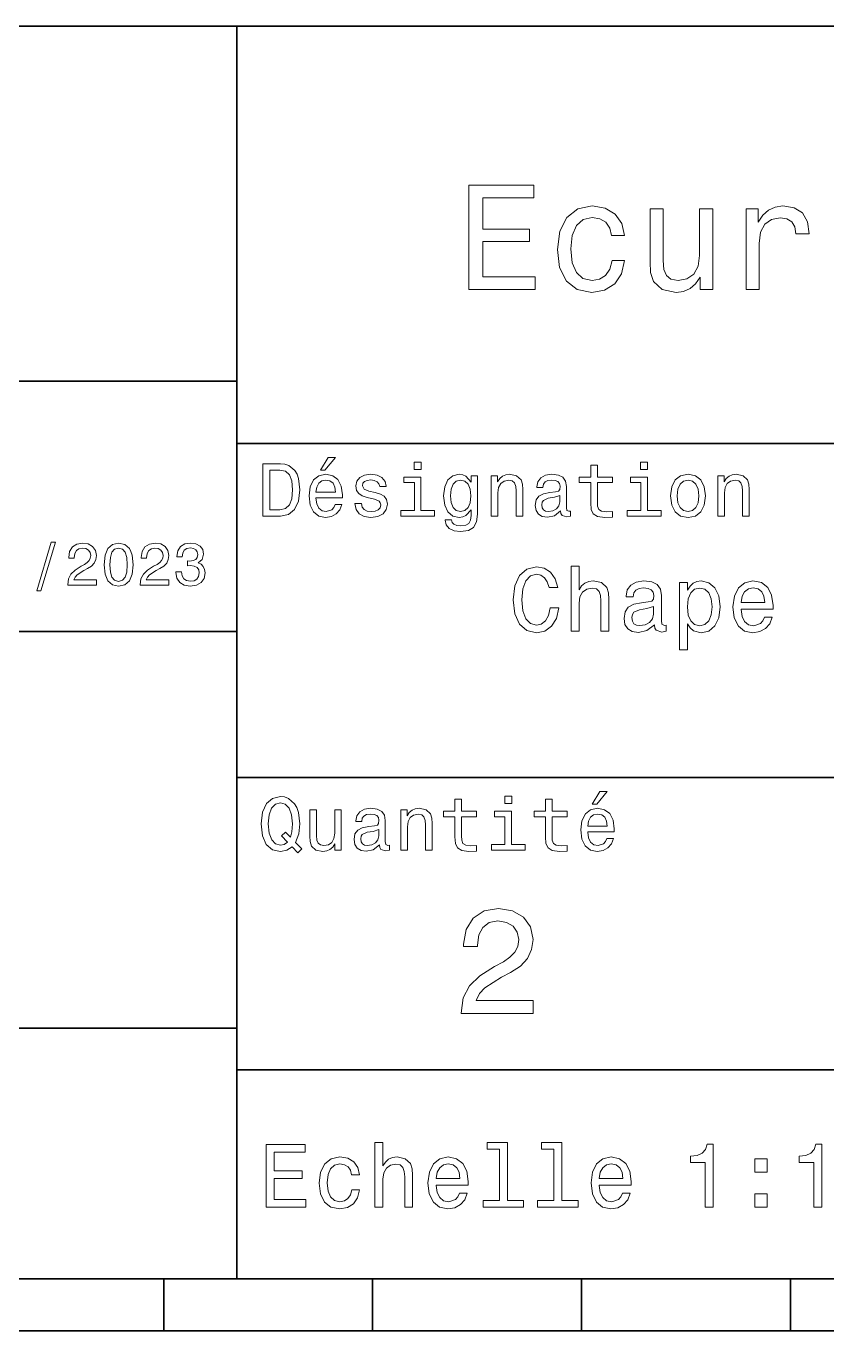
# Model space of a CAD drawing. Extents: x 0 to 297, y 0 to 210.
# Drawn here: x 151.9 to 190.3, y 7.5 to 70 of the extents above; entities that cross this region are included whole.
import ezdxf

# ---------------------------------------------------------------- set-up
doc = ezdxf.new("R2010")
doc.units = 0

msp = doc.modelspace()

# ---------------------------------------------------------------- linework, layer by layer
at = {"color": 7, "lineweight": 35}
for p, q in [((97, 70), (287, 70)), ((162, 10), (162, 70)), ((97, 53), (162, 53)), ((162, 50), (287, 50)), ((97, 41), (162, 41)), ((162, 34), (287, 34)), ((97, 22), (162, 22)), ((162, 20), (287, 20)), ((10, 10), (287, 10)), ((97, 10), (287, 10)), ((98.5, 7.5), (198.5, 7.5))]:
    msp.add_line(p, q, dxfattribs=at)
at = {"color": 7, "lineweight": 35, "ltscale": 0.0625}
for p, q in [((158.5, 10), (158.5, 7.5)), ((168.5, 10), (168.5, 7.5)), ((178.5, 10), (178.5, 7.5)), ((188.5, 10), (188.5, 7.5))]:
    msp.add_line(p, q, dxfattribs=at)
at = {"color": 7, "lineweight": 13}
for points in [[(173.109512, 57.381123), (176.279541, 57.381123), (176.279541, 57.986309), (173.772339, 57.986309), (173.772339, 59.679394), (176.005768, 59.679394), (176.005768, 60.277374), (173.772339, 60.277374), (173.772339, 61.775936), (176.221893, 61.775936), (176.221893, 62.381123), (173.109512, 62.381123)], [(179.932281, 59.967579), (180.559082, 59.967579), (180.429398, 60.543945), (180.119598, 60.997837), (179.636887, 61.278816), (179.010086, 61.386887), (178.318436, 61.242794), (177.792511, 60.839336), (177.46109, 60.183716), (177.345825, 59.304752), (177.453888, 58.432995), (177.778091, 57.78458), (178.289627, 57.381123), (178.988464, 57.244236), (179.608063, 57.352303), (180.090775, 57.6549), (180.42218, 58.130402), (180.566284, 58.764408), (179.96109, 58.764408), (179.853027, 58.36095), (179.651291, 58.058357), (179.363113, 57.871037), (179.010086, 57.8134), (178.570602, 57.907059), (178.253601, 58.195244), (178.059082, 58.663544), (177.994232, 59.326366), (178.059082, 59.974781), (178.260803, 60.443081), (178.585007, 60.731266), (179.010086, 60.83213), (179.38472, 60.767288), (179.66571, 60.601585), (179.853027, 60.327808)], [(184.788177, 61.25), (184.154175, 61.25), (184.154175, 59.016571), (184.082123, 58.497837), (183.873199, 58.123196), (183.548996, 57.892651), (183.123917, 57.820602), (182.785294, 57.878242), (182.569168, 58.051151), (182.446686, 58.346542), (182.417862, 58.764408), (182.417862, 61.25), (181.783859, 61.25), (181.783859, 58.706772), (181.805481, 58.195244), (181.942368, 57.770172), (182.360229, 57.381123), (183.030258, 57.244236), (183.390488, 57.294666), (183.700287, 57.424351), (183.966858, 57.647694), (184.182999, 57.971901), (184.182999, 57.381123), (184.788177, 57.381123)], [(186.380402, 57.381123), (187.014404, 57.381123), (187.014404, 59.592937), (187.079254, 60.12608), (187.273773, 60.507923), (187.590775, 60.738472), (188.015854, 60.817722), (188.332855, 60.767288), (188.570602, 60.623199), (188.714691, 60.378242), (188.765121, 60.046829), (189.406342, 60.046829), (189.319885, 60.630402), (189.082123, 61.048271), (188.685883, 61.30043), (188.145538, 61.386887), (187.778091, 61.32925), (187.46109, 61.185158), (187.180115, 60.940201), (186.956772, 60.608788), (186.956772, 61.25), (186.380402, 61.25)], [(164.080688, 49.030979), (163.248566, 49.030979), (163.248566, 46.530979), (164.080688, 46.530979), (164.473343, 46.610229), (164.765137, 46.851585), (164.945251, 47.244236), (165.010086, 47.780979), (164.952454, 48.328529), (164.880402, 48.544666), (164.779541, 48.717579), (164.487747, 48.951729), (164.296829, 49.009365)], [(166.004318, 48.728386), (166.216858, 48.728386), (166.717575, 49.340778), (166.364548, 49.340778)], [(170.824203, 49.117435), (170.489197, 49.117435), (170.489197, 48.757202), (170.824203, 48.757202)], [(178.943802, 48.130402), (178.943802, 47.161381), (178.965424, 46.84798), (179.066284, 46.631844), (179.268005, 46.505764), (179.610229, 46.462536), (179.984863, 46.480545), (179.984863, 46.754322), (179.71109, 46.732708), (179.46254, 46.761528), (179.329254, 46.851585), (179.271606, 47.00288), (179.260803, 47.215416), (179.260803, 48.130402), (179.984863, 48.130402), (179.984863, 48.400574), (179.260803, 48.400574), (179.260803, 48.966137), (178.943802, 48.966137), (178.943802, 48.400574), (178.396255, 48.400574), (178.396255, 48.130402)], [(181.667145, 49.117435), (181.332138, 49.117435), (181.332138, 48.757202), (181.667145, 48.757202)], [(164.055481, 48.731987), (164.329254, 48.677952), (164.516571, 48.512245), (164.628235, 48.216858), (164.664261, 47.780979), (164.624634, 47.359509), (164.51297, 47.064121), (164.322052, 46.887608), (164.055481, 46.829971), (163.583572, 46.829971), (163.583572, 48.731987)], [(165.784576, 47.406338), (167.052597, 47.406338), (167.056198, 47.554035), (166.998566, 47.9683), (166.840057, 48.278099), (166.587891, 48.465416), (166.252884, 48.533859), (165.925079, 48.461815), (165.672913, 48.260086), (165.510803, 47.932278), (165.453171, 47.5), (165.507202, 47.056915), (165.669312, 46.732708), (165.917862, 46.530979), (166.242081, 46.462536), (166.523056, 46.509365), (166.753601, 46.631844), (166.922913, 46.826366), (167.020172, 47.085735), (166.706772, 47.085735), (166.641937, 46.941643), (166.548264, 46.833572), (166.281708, 46.747116), (166.07637, 46.786743), (165.921463, 46.912823), (165.820602, 47.118156), (165.784576, 47.395531)], [(165.784576, 47.672909), (165.824203, 47.921471), (165.921463, 48.105186), (166.069168, 48.216858), (166.263687, 48.256485), (166.454605, 48.216858), (166.60231, 48.105186), (166.692368, 47.921471), (166.724777, 47.672909)], [(168.623199, 47.658501), (168.317001, 47.730545), (168.090057, 47.8134), (168.014404, 47.982708), (168.036026, 48.101585), (168.111664, 48.188038), (168.234146, 48.242073), (168.41066, 48.263687), (168.579971, 48.242073), (168.713257, 48.177231), (168.799713, 48.079971), (168.835739, 47.950287), (169.145538, 47.950287), (169.145538, 47.957493), (169.091492, 48.191643), (168.943802, 48.375359), (168.713257, 48.490635), (168.41066, 48.533859), (168.104462, 48.490635), (167.881119, 48.371758), (167.740631, 48.195244), (167.697403, 47.971901), (167.729828, 47.755764), (167.830688, 47.604465), (167.996399, 47.496399), (168.237747, 47.42075), (168.590775, 47.334293), (168.806915, 47.244236), (168.864548, 47.172188), (168.886169, 47.064121), (168.853745, 46.930836), (168.767288, 46.829971), (168.626801, 46.765129), (168.439484, 46.743515), (168.241348, 46.765129), (168.09726, 46.840778), (168, 46.963257), (167.960373, 47.132565), (167.654175, 47.132565), (167.704605, 46.844379), (167.85231, 46.635445), (168.086456, 46.509365), (168.41066, 46.462536), (168.749283, 46.509365), (168.997833, 46.635445), (169.149139, 46.837173), (169.203171, 47.100143), (169.163544, 47.327087), (169.05188, 47.481987), (168.868149, 47.582851)], [(170.8134, 46.79755), (170.8134, 48.400574), (169.999283, 48.400574), (169.999283, 48.130402), (170.496399, 48.130402), (170.496399, 46.79755), (169.847977, 46.79755), (169.847977, 46.530979), (171.469025, 46.530979), (171.469025, 46.79755)], [(173.518738, 46.617435), (173.518738, 48.465416), (173.216141, 48.465416), (173.216141, 48.152016), (172.967575, 48.4366), (172.816284, 48.508644), (172.646973, 48.533859), (172.340775, 48.461815), (172.103027, 48.260086), (171.94812, 47.935879), (171.894089, 47.5), (171.94812, 47.060516), (172.103027, 46.736309), (172.340775, 46.530979), (172.646973, 46.462536), (172.819885, 46.487751), (172.963974, 46.552593), (173.216141, 46.826366), (173.216141, 46.552593), (173.187317, 46.336456), (173.108063, 46.181557), (172.956772, 46.091499), (172.729828, 46.059078), (172.531708, 46.080692), (172.391205, 46.134727), (172.30835, 46.228386), (172.283142, 46.354465), (171.976944, 46.354465), (171.976944, 46.340057), (172.023773, 46.109509), (172.167862, 45.9366), (172.398407, 45.824928), (172.711823, 45.785301), (173.086456, 45.839336), (173.335022, 45.990635), (173.47551, 46.253601)], [(172.221909, 47.5), (172.254318, 47.820606), (172.351593, 48.058357), (172.502884, 48.198845), (172.704605, 48.249279), (172.917145, 48.198845), (173.075653, 48.058357), (173.172913, 47.820606), (173.208939, 47.5), (173.172913, 47.172188), (173.075653, 46.938038), (172.917145, 46.793949), (172.704605, 46.747116), (172.502884, 46.793949), (172.351593, 46.938038), (172.254318, 47.175793)], [(174.181549, 46.530979), (174.498566, 46.530979), (174.498566, 47.647694), (174.530975, 47.903458), (174.635452, 48.090778), (174.797546, 48.206051), (175.013687, 48.249279), (175.1866, 48.213257), (175.294662, 48.115993), (175.348709, 47.953888), (175.366714, 47.737751), (175.366714, 46.530979), (175.683716, 46.530979), (175.683716, 47.802593), (175.669312, 48.058357), (175.604462, 48.270893), (175.391937, 48.465416), (175.060516, 48.533859), (174.876801, 48.508644), (174.721909, 48.440201), (174.588623, 48.324928), (174.484146, 48.170029), (174.484146, 48.465416), (174.181549, 48.465416)], [(177.499283, 46.783142), (177.499283, 46.772335), (177.517288, 46.649857), (177.57132, 46.5634), (177.798264, 46.494957), (177.974777, 46.523773), (177.974777, 46.76873), (177.899139, 46.757923), (177.798264, 46.804756), (177.780258, 46.948845), (177.780258, 47.950287), (177.73703, 48.206051), (177.610947, 48.386166), (177.391205, 48.494236), (177.081406, 48.533859), (176.778824, 48.490635), (176.555481, 48.368156), (176.414978, 48.177231), (176.368149, 47.925072), (176.368149, 47.903458), (176.65274, 47.903458), (176.677948, 48.054756), (176.757202, 48.162823), (176.886887, 48.227665), (177.070602, 48.25288), (177.247116, 48.234871), (177.373199, 48.180836), (177.448853, 48.087173), (177.47406, 47.957493), (177.459656, 47.806194), (177.402023, 47.730545), (177.257919, 47.694523), (176.987747, 47.665707), (176.677948, 47.600864), (176.458206, 47.485592), (176.328537, 47.305473), (176.28891, 47.038906), (176.324921, 46.801151), (176.4366, 46.624638), (176.616714, 46.512966), (176.86528, 46.473343), (177.200287, 46.548992)], [(181.656342, 46.79755), (181.656342, 48.400574), (180.842224, 48.400574), (180.842224, 48.130402), (181.33934, 48.130402), (181.33934, 46.79755), (180.690918, 46.79755), (180.690918, 46.530979), (182.311966, 46.530979), (182.311966, 46.79755)], [(182.762253, 47.496399), (182.819885, 47.056915), (182.985596, 46.732708), (183.248566, 46.530979), (183.601593, 46.462536), (183.951004, 46.530979), (184.213974, 46.729107), (184.379684, 47.053314), (184.440918, 47.496399), (184.379684, 47.935879), (184.213974, 48.263687), (183.951004, 48.461815), (183.601593, 48.533859), (183.248566, 48.461815), (182.985596, 48.260086), (182.819885, 47.935879)], [(183.086456, 47.5), (183.118881, 47.824207), (183.219742, 48.058357), (183.381851, 48.20245), (183.601593, 48.25288), (183.817719, 48.20245), (183.979828, 48.061958), (184.080688, 47.824207), (184.116714, 47.5), (184.080688, 47.172188), (183.979828, 46.934437), (183.817719, 46.790344), (183.601593, 46.743515), (183.381851, 46.790344), (183.219742, 46.934437), (183.118881, 47.172188)], [(185.024506, 46.530979), (185.341492, 46.530979), (185.341492, 47.647694), (185.373917, 47.903458), (185.478394, 48.090778), (185.640488, 48.206051), (185.856628, 48.249279), (186.029541, 48.213257), (186.137604, 48.115993), (186.19165, 47.953888), (186.209656, 47.737751), (186.209656, 46.530979), (186.526657, 46.530979), (186.526657, 47.802593), (186.512253, 48.058357), (186.447403, 48.270893), (186.234879, 48.465416), (185.903458, 48.533859), (185.719742, 48.508644), (185.56485, 48.440201), (185.431564, 48.324928), (185.327087, 48.170029), (185.327087, 48.465416), (185.024506, 48.465416)], [(177.463257, 47.208214), (177.420029, 47.020893), (177.304749, 46.876801), (177.131851, 46.783142), (176.919312, 46.750721), (176.782425, 46.76873), (176.68515, 46.826366), (176.623917, 46.927231), (176.605911, 47.067722), (176.620316, 47.193802), (176.677948, 47.283859), (176.908508, 47.384727), (177.200287, 47.427952), (177.463257, 47.514408)], [(152.417877, 42.956772), (152.616714, 42.956772), (153.314133, 45.279541), (153.112396, 45.279541)], [(153.899139, 43.224785), (155.273773, 43.224785), (155.273773, 43.472622), (154.187317, 43.472622), (154.247849, 43.60807), (154.351593, 43.720463), (154.671478, 43.925072), (154.841507, 44.011528), (155.031708, 44.135448), (155.167145, 44.279541), (155.244965, 44.44957), (155.273773, 44.642651), (155.224792, 44.884727), (155.08934, 45.074928), (154.881851, 45.195965), (154.613831, 45.239193), (154.337173, 45.190201), (154.126801, 45.054756), (153.991364, 44.838619), (153.945251, 44.553314), (153.945251, 44.51297), (154.207504, 44.51297), (154.207504, 44.536022), (154.233429, 44.731991), (154.311249, 44.876083), (154.435165, 44.9683), (154.599426, 45), (154.766571, 44.971184), (154.890488, 44.899136), (154.971191, 44.786743), (155, 44.645535), (154.979828, 44.51297), (154.925079, 44.400578), (154.832855, 44.302593), (154.706055, 44.216141), (154.536026, 44.12392), (154.253601, 43.945248), (154.054764, 43.755043), (153.9366, 43.524498), (153.899139, 43.233429)], [(155.642654, 44.201729), (155.685883, 43.749279), (155.821335, 43.426514), (156.037476, 43.230549), (156.337173, 43.167149), (156.634003, 43.230549), (156.850143, 43.426514), (156.982712, 43.749279), (157.028824, 44.201729), (156.982712, 44.651299), (156.927963, 44.829971), (156.850143, 44.976948), (156.634003, 45.172913), (156.337173, 45.239193), (156.037476, 45.172913), (155.821335, 44.974064), (155.685883, 44.651299)], [(155.919312, 44.201729), (155.942368, 44.550434), (156.01442, 44.801155), (156.144104, 44.948128), (156.337173, 45), (156.527374, 44.948128), (156.657059, 44.801155), (156.729111, 44.550434), (156.752167, 44.201729), (156.729111, 43.850143), (156.657059, 43.599426), (156.527374, 43.45245), (156.337173, 43.403458), (156.144104, 43.45245), (156.01442, 43.599426), (155.942368, 43.850143)], [(157.368881, 43.224785), (158.743515, 43.224785), (158.743515, 43.472622), (157.657059, 43.472622), (157.71759, 43.60807), (157.821335, 43.720463), (158.14122, 43.925072), (158.311249, 44.011528), (158.50145, 44.135448), (158.636887, 44.279541), (158.714706, 44.44957), (158.743515, 44.642651), (158.694534, 44.884727), (158.559082, 45.074928), (158.351593, 45.195965), (158.083572, 45.239193), (157.806915, 45.190201), (157.596542, 45.054756), (157.461105, 44.838619), (157.414993, 44.553314), (157.414993, 44.51297), (157.677231, 44.51297), (157.677231, 44.536022), (157.703171, 44.731991), (157.780991, 44.876083), (157.904907, 44.9683), (158.069168, 45), (158.236313, 44.971184), (158.360229, 44.899136), (158.440918, 44.786743), (158.469742, 44.645535), (158.44957, 44.51297), (158.394821, 44.400578), (158.302597, 44.302593), (158.175797, 44.216141), (158.005768, 44.12392), (157.723343, 43.945248), (157.524506, 43.755043), (157.406342, 43.524498), (157.368881, 43.233429)], [(159.080688, 43.853027), (159.080688, 43.832855), (159.126801, 43.556198), (159.262253, 43.348705), (159.47551, 43.216141), (159.757935, 43.167149), (160.057648, 43.216141), (160.282425, 43.342941), (160.426514, 43.54467), (160.478394, 43.804035), (160.455338, 43.974064), (160.391937, 44.112392), (160.288193, 44.219021), (160.149857, 44.296829), (160.337173, 44.45245), (160.403458, 44.700291), (160.360229, 44.925072), (160.236313, 45.0951), (160.034592, 45.201729), (159.757935, 45.239193), (159.498566, 45.193085), (159.299713, 45.066284), (159.170029, 44.864555), (159.126801, 44.596542), (159.126801, 44.57637), (159.383286, 44.57637), (159.406342, 44.760807), (159.481277, 44.893372), (159.60231, 44.974064), (159.772339, 45.002884), (159.922195, 44.979828), (160.031708, 44.919308), (160.097992, 44.821327), (160.123917, 44.688763), (160.097992, 44.54755), (160.028824, 44.45245), (159.907776, 44.394814), (159.743515, 44.377522), (159.631134, 44.380405), (159.631134, 44.15274), (159.772339, 44.158501), (159.953888, 44.132565), (160.08934, 44.0634), (160.170029, 43.951008), (160.198853, 43.804035), (160.167145, 43.63689), (160.083572, 43.51297), (159.951019, 43.435158), (159.775223, 43.409222), (159.593658, 43.438042), (159.46109, 43.524498), (159.377533, 43.662827), (159.345825, 43.853027)], [(177.001434, 42.135445), (176.914978, 41.772335), (176.772339, 41.512966), (176.573486, 41.353024), (176.340057, 41.301151), (176.059082, 41.378963), (175.838623, 41.612392), (175.691635, 41.992794), (175.644089, 42.520172), (175.691635, 43.043228), (175.83429, 43.427952), (176.054749, 43.661385), (176.340057, 43.743515), (176.547546, 43.700287), (176.724777, 43.57925), (176.863113, 43.384727), (176.958206, 43.116714), (177.368881, 43.116714), (177.239197, 43.527378), (177.014404, 43.838615), (176.707489, 44.033142), (176.340057, 44.102306), (175.881851, 43.994236), (175.531708, 43.691643), (175.306915, 43.194523), (175.229111, 42.520172), (175.306915, 41.845821), (175.531708, 41.348701), (175.881851, 41.041786), (176.340057, 40.938038), (176.742081, 41.020172), (177.066284, 41.249279), (177.295395, 41.625359), (177.416428, 42.135445)], [(178.008652, 41.020172), (178.389053, 41.020172), (178.389053, 42.360229), (178.427948, 42.667145), (178.553314, 42.89193), (178.747833, 43.030258), (179.007202, 43.08213), (179.214691, 43.038902), (179.344376, 42.922188), (179.409225, 42.727665), (179.430832, 42.4683), (179.430832, 41.020172), (179.811234, 41.020172), (179.811234, 42.546108), (179.793945, 42.853024), (179.716141, 43.10807), (179.46109, 43.341499), (179.0634, 43.42363), (178.84726, 43.393372), (178.661377, 43.311237), (178.505768, 43.181557), (178.389053, 43.004322), (178.389053, 44.12392), (178.008652, 44.12392)], [(181.989914, 41.322765), (181.989914, 41.309799), (182.011536, 41.162823), (182.07637, 41.059078), (182.348709, 40.976944), (182.560516, 41.011528), (182.560516, 41.305473), (182.469742, 41.292507), (182.348709, 41.348701), (182.327087, 41.521614), (182.327087, 42.723343), (182.275223, 43.030258), (182.123917, 43.246399), (181.860229, 43.37608), (181.48848, 43.42363), (181.125366, 43.371758), (180.857346, 43.224785), (180.688766, 42.995678), (180.632568, 42.693085), (180.632568, 42.667145), (180.97406, 42.667145), (181.004318, 42.848701), (181.099426, 42.978386), (181.255051, 43.056194), (181.47551, 43.086456), (181.687317, 43.064842), (181.838623, 43), (181.929398, 42.887608), (181.959656, 42.731987), (181.942368, 42.55043), (181.873199, 42.459652), (181.700287, 42.416428), (181.376083, 42.381844), (181.004318, 42.304035), (180.740631, 42.165707), (180.585022, 41.949566), (180.53746, 41.629681), (180.580688, 41.344379), (180.714691, 41.132565), (180.930832, 40.998558), (181.229111, 40.951008), (181.631119, 41.041786)], [(183.572052, 42.982708), (183.572052, 43.341499), (183.19165, 43.341499), (183.19165, 40.121037), (183.572052, 40.121037), (183.572052, 41.374638), (183.706055, 41.171471), (183.857346, 41.037464), (184.237747, 40.938038), (184.600861, 41.020172), (184.886169, 41.266571), (185.072052, 41.655621), (185.141205, 42.182995), (185.072052, 42.706051), (184.886169, 43.0951), (184.600861, 43.337173), (184.237747, 43.42363), (184.030258, 43.397694), (183.853027, 43.315559), (183.701736, 43.177231)], [(186.148422, 42.070606), (187.670029, 42.070606), (187.674347, 42.247837), (187.605194, 42.744957), (187.414993, 43.116714), (187.112396, 43.341499), (186.710373, 43.42363), (186.317001, 43.337173), (186.014404, 43.0951), (185.819885, 42.701729), (185.750717, 42.182995), (185.815567, 41.651295), (186.010086, 41.262245), (186.308365, 41.020172), (186.697403, 40.938038), (187.034576, 40.994236), (187.311234, 41.141209), (187.514404, 41.374638), (187.631119, 41.685879), (187.255051, 41.685879), (187.177231, 41.512966), (187.06485, 41.383286), (186.744965, 41.279537), (186.498566, 41.327087), (186.312683, 41.478386), (186.19165, 41.724785), (186.148422, 42.057636)], [(184.172913, 41.279537), (183.917862, 41.335735), (183.731995, 41.508644), (183.61528, 41.789623), (183.57637, 42.182995), (183.61528, 42.572044), (183.731995, 42.853024), (183.917862, 43.021614), (184.172913, 43.08213), (184.406342, 43.021614), (184.592224, 42.848701), (184.708939, 42.567722), (184.752167, 42.182995), (184.708939, 41.793949), (184.592224, 41.508644), (184.406342, 41.335735)], [(186.148422, 42.390488), (186.195969, 42.688759), (186.312683, 42.909222), (186.489914, 43.043228), (186.723343, 43.090778), (186.952454, 43.043228), (187.129684, 42.909222), (187.237747, 42.688759), (187.276657, 42.390488)], [(181.946686, 41.832851), (181.894806, 41.608067), (181.756485, 41.435158), (181.548996, 41.322765), (181.293945, 41.283859), (181.129684, 41.305473), (181.01297, 41.374638), (180.939484, 41.495678), (180.917862, 41.664265), (180.935165, 41.815559), (181.004318, 41.92363), (181.280975, 42.044666), (181.631119, 42.096542), (181.946686, 42.200287)], [(179.015854, 32.728386), (179.228394, 32.728386), (179.729111, 33.340778), (179.376083, 33.340778)], [(164.642654, 30.685879), (164.916428, 30.401297), (165.107346, 30.592218), (164.811966, 30.894812), (164.963257, 31.305475), (165.010086, 31.780979), (164.941635, 32.339336), (164.862396, 32.56628), (164.757919, 32.753601), (164.46254, 33.009365), (164.282425, 33.074207), (164.08429, 33.099422), (163.702454, 33.009365), (163.41066, 32.757202), (163.223343, 32.342937), (163.158508, 31.780979), (163.223343, 31.219019), (163.407059, 30.804754), (163.698853, 30.54899), (164.08429, 30.462536), (164.39769, 30.520172)], [(164.41571, 30.916426), (164.260803, 30.801151), (164.08429, 30.765129), (163.850143, 30.829971), (163.666428, 31.024494), (163.543945, 31.341497), (163.504318, 31.780979), (163.543945, 32.216858), (163.662827, 32.537464), (163.846542, 32.731987), (164.08429, 32.80043), (164.318451, 32.731987), (164.502167, 32.533859), (164.621033, 32.213257), (164.664261, 31.780979), (164.631851, 31.40634), (164.5634, 31.150576), (164.329254, 31.395533), (164.13472, 31.211815)], [(168.824921, 30.78314), (168.824921, 30.772333), (168.842941, 30.649855), (168.896973, 30.5634), (169.123917, 30.494957), (169.30043, 30.523775), (169.30043, 30.768732), (169.224777, 30.757925), (169.123917, 30.804754), (169.105911, 30.948847), (169.105911, 31.950287), (169.062683, 32.206051), (168.9366, 32.386166), (168.716858, 32.494236), (168.407059, 32.533859), (168.104462, 32.490635), (167.881119, 32.368156), (167.740631, 32.177231), (167.693802, 31.925072), (167.693802, 31.903458), (167.978394, 31.903458), (168.003601, 32.054756), (168.082855, 32.162823), (168.21254, 32.227665), (168.396255, 32.25288), (168.572769, 32.234871), (168.698853, 32.180836), (168.77449, 32.087173), (168.799713, 31.957493), (168.785309, 31.806194), (168.727661, 31.730547), (168.583572, 31.694523), (168.3134, 31.665705), (168.003601, 31.600864), (167.783859, 31.48559), (167.654175, 31.305475), (167.614548, 31.038904), (167.650574, 30.801151), (167.762253, 30.62464), (167.942368, 30.512968), (168.190918, 30.473343), (168.52594, 30.54899)], [(169.844376, 30.530979), (170.161377, 30.530979), (170.161377, 31.647694), (170.193802, 31.903458), (170.298279, 32.090778), (170.460373, 32.206051), (170.676514, 32.249279), (170.849426, 32.213257), (170.957489, 32.115993), (171.011536, 31.95389), (171.029541, 31.737751), (171.029541, 30.530979), (171.346542, 30.530979), (171.346542, 31.802593), (171.332138, 32.058357), (171.267288, 32.270893), (171.054749, 32.465416), (170.723343, 32.533859), (170.539627, 32.508644), (170.38472, 32.440201), (170.251434, 32.324928), (170.146973, 32.170029), (170.146973, 32.465416), (169.844376, 32.465416)], [(172.438034, 32.130402), (172.438034, 31.161383), (172.459656, 30.847982), (172.560516, 30.631844), (172.762253, 30.505762), (173.104462, 30.462536), (173.479111, 30.480547), (173.479111, 30.754322), (173.205338, 30.732708), (172.956772, 30.761526), (172.823486, 30.851583), (172.765854, 31.002882), (172.755035, 31.215418), (172.755035, 32.130402), (173.479111, 32.130402), (173.479111, 32.400574), (172.755035, 32.400574), (172.755035, 32.966137), (172.438034, 32.966137), (172.438034, 32.400574), (171.890488, 32.400574), (171.890488, 32.130402)], [(175.161377, 33.117435), (174.82637, 33.117435), (174.82637, 32.757202), (175.161377, 32.757202)], [(176.775223, 32.130402), (176.775223, 31.161383), (176.796829, 30.847982), (176.89769, 30.631844), (177.099426, 30.505762), (177.44165, 30.462536), (177.816284, 30.480547), (177.816284, 30.754322), (177.542511, 30.732708), (177.293945, 30.761526), (177.16066, 30.851583), (177.103027, 31.002882), (177.092224, 31.215418), (177.092224, 32.130402), (177.816284, 32.130402), (177.816284, 32.400574), (177.092224, 32.400574), (177.092224, 32.966137), (176.775223, 32.966137), (176.775223, 32.400574), (176.227661, 32.400574), (176.227661, 32.130402)], [(178.796112, 31.40634), (180.064117, 31.40634), (180.067719, 31.554033), (180.010086, 31.9683), (179.851593, 32.278099), (179.599426, 32.465416), (179.264404, 32.533859), (178.9366, 32.461815), (178.684433, 32.260086), (178.522339, 31.932276), (178.464691, 31.5), (178.518738, 31.056915), (178.680832, 30.732708), (178.929398, 30.530979), (179.253601, 30.462536), (179.534576, 30.509365), (179.765137, 30.631844), (179.934433, 30.826368), (180.031708, 31.085733), (179.718292, 31.085733), (179.653458, 30.941643), (179.559799, 30.833572), (179.293228, 30.747118), (179.087891, 30.786743), (178.932999, 30.912823), (178.832138, 31.118155), (178.796112, 31.395533)], [(166.998566, 32.465416), (166.681549, 32.465416), (166.681549, 31.348703), (166.645538, 31.089336), (166.541061, 30.902016), (166.378967, 30.786743), (166.166428, 30.750719), (165.997116, 30.779539), (165.889053, 30.865993), (165.827805, 31.013687), (165.8134, 31.222622), (165.8134, 32.465416), (165.496399, 32.465416), (165.496399, 31.193804), (165.507202, 30.93804), (165.575653, 30.725504), (165.784576, 30.530979), (166.119598, 30.462536), (166.299713, 30.487751), (166.454605, 30.552593), (166.587891, 30.664265), (166.695969, 30.826368), (166.695969, 30.530979), (166.998566, 30.530979)], [(175.150574, 30.79755), (175.150574, 32.400574), (174.336456, 32.400574), (174.336456, 32.130402), (174.833572, 32.130402), (174.833572, 30.79755), (174.185165, 30.79755), (174.185165, 30.530979), (175.806198, 30.530979), (175.806198, 30.79755)], [(178.796112, 31.672911), (178.835739, 31.921469), (178.932999, 32.105186), (179.080688, 32.216858), (179.275208, 32.256485), (179.466141, 32.216858), (179.613831, 32.105186), (179.703888, 31.921469), (179.736313, 31.672911)], [(168.78891, 31.208212), (168.745682, 31.020893), (168.630402, 30.876801), (168.457489, 30.78314), (168.244965, 30.750719), (168.108063, 30.768732), (168.010803, 30.826368), (167.94957, 30.927233), (167.931549, 31.067722), (167.945969, 31.193804), (168.003601, 31.283861), (168.234146, 31.384726), (168.52594, 31.427954), (168.78891, 31.514408)], [(172.742065, 22.700289), (176.178665, 22.700289), (176.178665, 23.319885), (173.462524, 23.319885), (173.613831, 23.658503), (173.873199, 23.939482), (174.672897, 24.45101), (175.097977, 24.667147), (175.573486, 24.976946), (175.912094, 25.337177), (176.106628, 25.762249), (176.178665, 26.244957), (176.056183, 26.850143), (175.717575, 27.325649), (175.198837, 27.628242), (174.528809, 27.736313), (173.837173, 27.613834), (173.311234, 27.275217), (172.97261, 26.734871), (172.857346, 26.021614), (172.857346, 25.92075), (173.512955, 25.92075), (173.512955, 25.978386), (173.577805, 26.4683), (173.772324, 26.828531), (174.082123, 27.059078), (174.492783, 27.138329), (174.91066, 27.066282), (175.220459, 26.886168), (175.42218, 26.605188), (175.494232, 26.252163), (175.443802, 25.92075), (175.306915, 25.639771), (175.076355, 25.394814), (174.759354, 25.178675), (174.33429, 24.948128), (173.628235, 24.501442), (173.131119, 24.025938), (172.835724, 23.449568), (172.742065, 22.721903)], [(163.393372, 13.428675), (165.295395, 13.428675), (165.295395, 13.791787), (163.791061, 13.791787), (163.791061, 14.807637), (165.131119, 14.807637), (165.131119, 15.166427), (163.791061, 15.166427), (163.791061, 16.065563), (165.260803, 16.065563), (165.260803, 16.428675), (163.393372, 16.428675)], [(168.610947, 13.428675), (168.991348, 13.428675), (168.991348, 14.768732), (169.030258, 15.075649), (169.155624, 15.300432), (169.350143, 15.438761), (169.609512, 15.490635), (169.817001, 15.447407), (169.946686, 15.330692), (170.011536, 15.136168), (170.033142, 14.876801), (170.033142, 13.428675), (170.413544, 13.428675), (170.413544, 14.954612), (170.396255, 15.261528), (170.318451, 15.516571), (170.0634, 15.75), (169.66571, 15.832133), (169.44957, 15.801874), (169.263687, 15.719741), (169.108063, 15.590058), (168.991348, 15.412825), (168.991348, 16.532421), (168.610947, 16.532421)], [(174.572052, 16.212536), (174.572052, 13.748559), (173.789627, 13.748559), (173.789627, 13.428675), (175.730545, 13.428675), (175.730545, 13.748559), (174.952454, 13.748559), (174.952454, 16.532421), (173.97551, 16.532421), (173.97551, 16.212536)], [(177.174347, 16.212536), (177.174347, 13.748559), (176.391937, 13.748559), (176.391937, 13.428675), (178.332855, 13.428675), (178.332855, 13.748559), (177.554749, 13.748559), (177.554749, 16.532421), (176.577805, 16.532421), (176.577805, 16.212536)], [(184.416412, 13.428675), (184.809784, 13.428675), (184.809784, 16.450289), (184.515839, 16.450289), (184.438034, 16.1866), (184.28241, 16.009367), (184.044662, 15.905621), (183.716125, 15.871038), (183.716125, 15.564121), (184.416412, 15.564121)], [(189.621033, 13.428675), (190.014404, 13.428675), (190.014404, 16.450289), (189.720459, 16.450289), (189.642639, 16.1866), (189.48703, 16.009367), (189.249268, 15.905621), (188.920746, 15.871038), (188.920746, 15.564121), (189.621033, 15.564121)], [(167.48703, 14.980548), (167.863113, 14.980548), (167.785309, 15.326369), (167.599426, 15.598703), (167.309799, 15.767292), (166.933716, 15.832133), (166.518738, 15.745678), (166.203171, 15.503603), (166.004318, 15.110231), (165.935165, 14.582853), (166, 14.059798), (166.194519, 13.67075), (166.501434, 13.428675), (166.920746, 13.346542), (167.292511, 13.411384), (167.582138, 13.592939), (167.780975, 13.878242), (167.867432, 14.258646), (167.504318, 14.258646), (167.439484, 14.016571), (167.318451, 13.835014), (167.145538, 13.722623), (166.933716, 13.688041), (166.670029, 13.744237), (166.479828, 13.917148), (166.363113, 14.198127), (166.324203, 14.595821), (166.363113, 14.984871), (166.484146, 15.26585), (166.67868, 15.438761), (166.933716, 15.49928), (167.158508, 15.460375), (167.327087, 15.360951), (167.439484, 15.196686)], [(171.546112, 14.479107), (173.067719, 14.479107), (173.072052, 14.656341), (173.002884, 15.153459), (172.812683, 15.525217), (172.510086, 15.75), (172.108063, 15.832133), (171.714691, 15.745678), (171.412109, 15.503603), (171.217575, 15.110231), (171.148422, 14.591499), (171.213257, 14.059798), (171.407776, 13.67075), (171.706055, 13.428675), (172.095108, 13.346542), (172.432281, 13.402739), (172.708939, 13.549712), (172.912109, 13.783141), (173.028824, 14.09438), (172.65274, 14.09438), (172.574936, 13.92147), (172.46254, 13.791787), (172.142654, 13.688041), (171.896255, 13.735591), (171.710373, 13.886888), (171.58934, 14.133286), (171.546112, 14.466139)], [(179.353027, 14.479107), (180.874634, 14.479107), (180.878967, 14.656341), (180.809799, 15.153459), (180.619598, 15.525217), (180.317001, 15.75), (179.914978, 15.832133), (179.521606, 15.745678), (179.219025, 15.503603), (179.02449, 15.110231), (178.955338, 14.591499), (179.020172, 14.059798), (179.214691, 13.67075), (179.51297, 13.428675), (179.902023, 13.346542), (180.239197, 13.402739), (180.515854, 13.549712), (180.719025, 13.783141), (180.835739, 14.09438), (180.459656, 14.09438), (180.381851, 13.92147), (180.269455, 13.791787), (179.94957, 13.688041), (179.703171, 13.735591), (179.517288, 13.886888), (179.396255, 14.133286), (179.353027, 14.466139)], [(186.798264, 15.105908), (187.394806, 15.105908), (187.394806, 15.75), (186.798264, 15.75)], [(171.546112, 14.798992), (171.593658, 15.097262), (171.710373, 15.317724), (171.887604, 15.45173), (172.121033, 15.49928), (172.350143, 15.45173), (172.527374, 15.317724), (172.635452, 15.097262), (172.674347, 14.798992)], [(179.353027, 14.798992), (179.400574, 15.097262), (179.517288, 15.317724), (179.694519, 15.45173), (179.927948, 15.49928), (180.157059, 15.45173), (180.33429, 15.317724), (180.442368, 15.097262), (180.481262, 14.798992)], [(186.798264, 13.428675), (187.394806, 13.428675), (187.394806, 14.072767), (186.798264, 14.072767)]]:
    msp.add_lwpolyline(points, close=True, dxfattribs=at)

doc.saveas('drawing.dxf')
